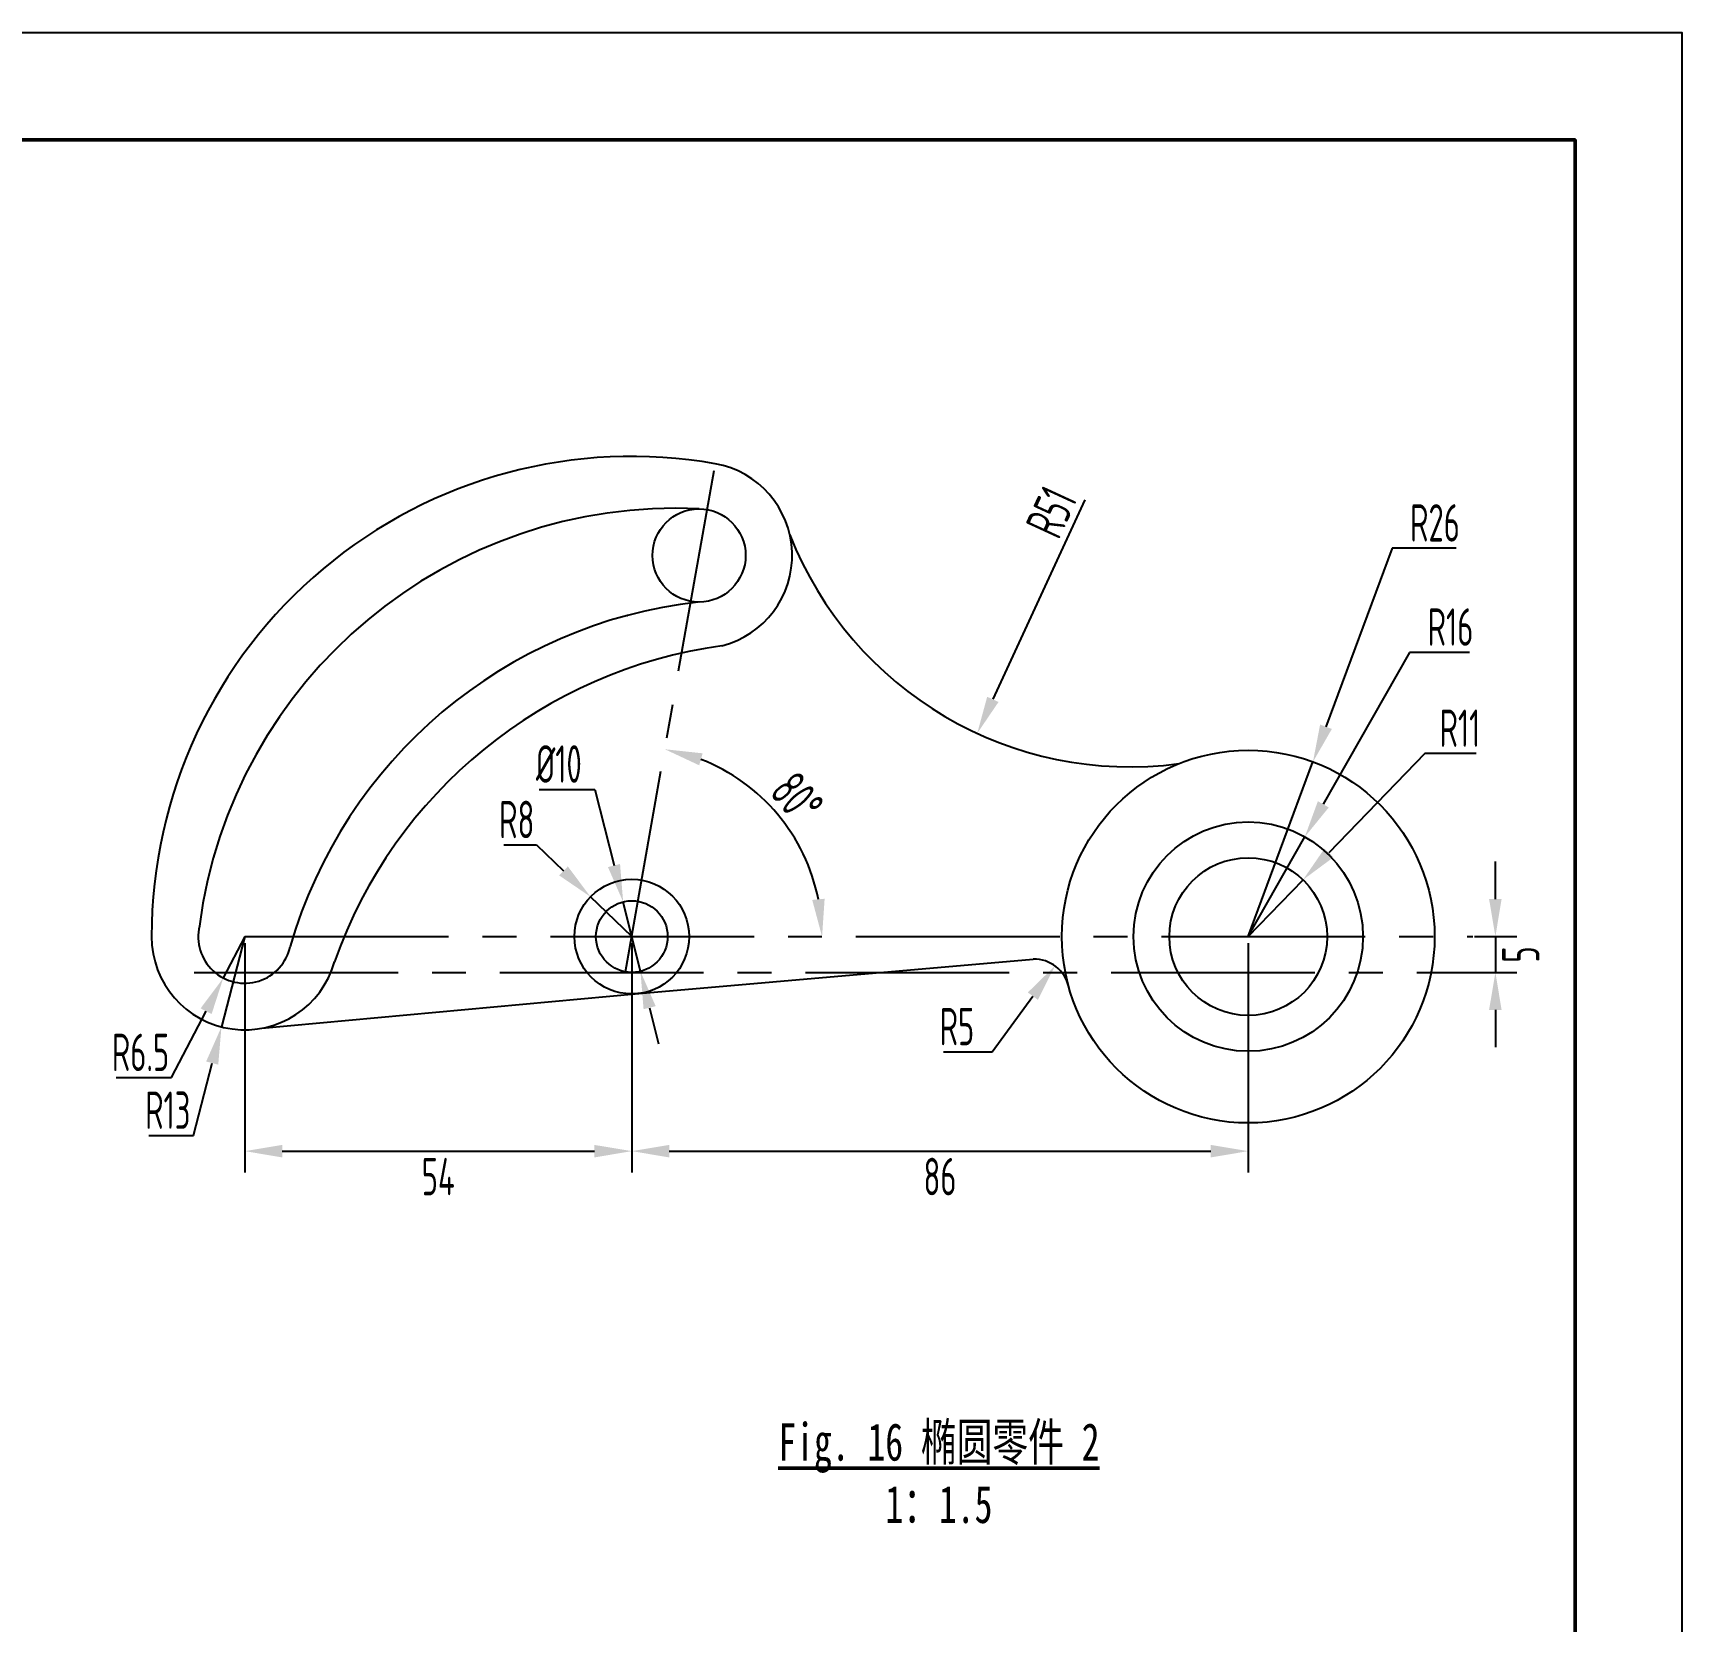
# Model space of a CAD drawing. Header units: millimetres. Extents: x 0 to 1320, y -350 to 297.
# Drawn here: x 1165.8 to 1320, y 148.5 to 297 of the extents above; entities that cross this region are included whole.
import ezdxf

# ---------------------------------------------------------------- set-up
doc = ezdxf.new("R2010")
doc.units = ezdxf.units.MM
doc.linetypes.add('CENTER2', pattern=[28.575, 19.05, -3.175, 3.175, -3.175])
doc.styles.add('fig', font='simfang.ttf', dxfattribs={"width": 0.7, "height": 3.5})
doc.styles.get("Standard").update_dxf_attribs({"font": 'gbenor.shx', "width": 0.7, "bigfont": 'gbcbig.shx'})
doc.dimstyles.new('r', dxfattribs={"dimtxt": 3.5, "dimasz": 3.5, "dimexe": 2, "dimexo": 0.625, "dimtad": 2, "dimtoh": 1, "dimtxsty": 'Standard', "dimcen": 0, "dimadec": 0, "dimazin": 0, "dimtfac": 1, "dimtmove": 0, "dimatfit": 3, "dimfxl": 1, "dimarcsym": 0})

# ---------------------------------------------------------------- blocks, each defined once
blk = doc.blocks.new('*D69')
at = {"color": 0, "lineweight": -2, "transparency": 16777216}
blk.add_line((1264.16, 253.35), (1255.56, 234.69), dxfattribs=at)
at = {"color": 0, "transparency": 16777216}
blk.add_solid([(1255.03, 234.93), (1256.09, 234.44), (1254.1, 231.51)], dxfattribs=at)
at = {"layer": 'Defpoints', "color": 0, "transparency": 16777216}
for p in [(1268.4, 262.56), (1254.1, 231.51)]:
    blk.add_point(p, dxfattribs=at)
at = {"color": 0, "transparency": 16777216, "insert": (1261.02, 252.2), "char_height": 3.5, "attachment_point": 5, "rotation": 65.2638}
blk.add_mtext('R51', dxfattribs=at)
blk = doc.blocks.new('*D70')
at = {"color": 0, "lineweight": -2, "transparency": 16777216}
for p, q in [((1295.95, 229.61), (1286.99, 220.32)), ((1300.76, 229.61), (1295.95, 229.61)), ((1279.44, 212.5), (1284.56, 217.81))]:
    blk.add_line(p, q, dxfattribs=at)
at = {"color": 0, "transparency": 16777216}
blk.add_solid([(1286.57, 220.73), (1287.41, 219.92), (1284.56, 217.81)], dxfattribs=at)
at = {"layer": 'Defpoints', "color": 0, "transparency": 16777216}
for p in [(1284.56, 217.81), (1279.44, 212.5)]:
    blk.add_point(p, dxfattribs=at)
at = {"color": 0, "transparency": 16777216, "insert": (1299.23, 231.99), "char_height": 3.5, "attachment_point": 5}
blk.add_mtext('R11', dxfattribs=at)
blk = doc.blocks.new('*D71')
at = {"color": 0, "lineweight": -2, "transparency": 16777216}
for p, q in [((1294.52, 239.07), (1286.46, 224.87)), ((1300.13, 239.07), (1294.52, 239.07)), ((1279.44, 212.5), (1284.73, 221.83))]:
    blk.add_line(p, q, dxfattribs=at)
at = {"color": 0, "transparency": 16777216}
blk.add_solid([(1285.95, 225.16), (1286.97, 224.58), (1284.73, 221.83)], dxfattribs=at)
at = {"layer": 'Defpoints', "color": 0, "transparency": 16777216}
for p in [(1284.73, 221.83), (1279.44, 212.5)]:
    blk.add_point(p, dxfattribs=at)
at = {"color": 0, "transparency": 16777216, "insert": (1298.35, 241.45), "char_height": 3.5, "attachment_point": 5}
blk.add_mtext('R16', dxfattribs=at)
blk = doc.blocks.new('*D72')
at = {"color": 0, "lineweight": -2, "transparency": 16777216}
for p, q in [((1292.89, 248.82), (1286.71, 232.12)), ((1298.89, 248.82), (1292.89, 248.82)), ((1279.44, 212.5), (1285.49, 228.84))]:
    blk.add_line(p, q, dxfattribs=at)
at = {"color": 0, "transparency": 16777216}
blk.add_solid([(1286.16, 232.33), (1287.26, 231.92), (1285.49, 228.84)], dxfattribs=at)
at = {"layer": 'Defpoints', "color": 0, "transparency": 16777216}
for p in [(1285.49, 228.84), (1279.44, 212.5)]:
    blk.add_point(p, dxfattribs=at)
at = {"color": 0, "transparency": 16777216, "insert": (1296.9, 251.19), "char_height": 3.5, "attachment_point": 5}
blk.add_mtext('R26', dxfattribs=at)
blk = doc.blocks.new('*D73')
at = {"color": 0, "lineweight": -2, "transparency": 16777216}
for p, q in [((1185.61, 212.5), (1183.6, 208.63)), ((1178.77, 199.31), (1181.99, 205.52)), ((1173.57, 199.31), (1178.77, 199.31))]:
    blk.add_line(p, q, dxfattribs=at)
at = {"color": 0, "transparency": 16777216}
blk.add_solid([(1181.48, 205.79), (1182.51, 205.26), (1183.6, 208.63)], dxfattribs=at)
at = {"layer": 'Defpoints', "color": 0, "transparency": 16777216}
for p in [(1185.61, 212.5), (1183.6, 208.63)]:
    blk.add_point(p, dxfattribs=at)
at = {"color": 0, "transparency": 16777216, "insert": (1175.86, 201.68), "char_height": 3.5, "attachment_point": 5}
blk.add_mtext('R6.5', dxfattribs=at)
blk = doc.blocks.new('*D74')
at = {"color": 0, "lineweight": -2, "transparency": 16777216}
for p, q in [((1185.61, 212.5), (1183.43, 204.06)), ((1180.82, 193.89), (1182.56, 200.67)), ((1176.64, 193.89), (1180.82, 193.89))]:
    blk.add_line(p, q, dxfattribs=at)
at = {"color": 0, "transparency": 16777216}
blk.add_solid([(1182, 200.82), (1183.13, 200.53), (1183.43, 204.06)], dxfattribs=at)
at = {"layer": 'Defpoints', "color": 0, "transparency": 16777216}
for p in [(1185.61, 212.5), (1183.43, 204.06)]:
    blk.add_point(p, dxfattribs=at)
at = {"color": 0, "transparency": 16777216, "insert": (1178.41, 196.27), "char_height": 3.5, "attachment_point": 5}
blk.add_mtext('R13', dxfattribs=at)
blk = doc.blocks.new('*D75')
at = {"color": 0, "lineweight": -2, "transparency": 16777216}
for p, q in [((1185.61, 211.88), (1185.61, 190.44)), ((1221.8, 211.88), (1221.8, 190.44)), ((1189.11, 192.44), (1218.3, 192.44))]:
    blk.add_line(p, q, dxfattribs=at)
at = {"color": 0, "transparency": 16777216}
for points in [[(1189.11, 193.02), (1189.11, 191.85), (1185.61, 192.44)], [(1218.3, 193.02), (1218.3, 191.85), (1221.8, 192.44)]]:
    blk.add_solid(points, dxfattribs=at)
at = {"layer": 'Defpoints', "color": 0, "transparency": 16777216}
for p in [(1185.61, 212.5), (1221.8, 212.5), (1221.8, 192.44)]:
    blk.add_point(p, dxfattribs=at)
at = {"color": 0, "transparency": 16777216, "insert": (1203.7, 190.06), "char_height": 3.5, "attachment_point": 5}
blk.add_mtext('54', dxfattribs=at)
blk = doc.blocks.new('*D76')
at = {"color": 0, "lineweight": -2, "transparency": 16777216}
for p, q in [((1221.8, 211.88), (1221.8, 190.44)), ((1279.44, 211.88), (1279.44, 190.44)), ((1225.3, 192.44), (1275.94, 192.44))]:
    blk.add_line(p, q, dxfattribs=at)
at = {"color": 0, "transparency": 16777216}
for points in [[(1225.3, 193.02), (1225.3, 191.85), (1221.8, 192.44)], [(1275.94, 193.02), (1275.94, 191.85), (1279.44, 192.44)]]:
    blk.add_solid(points, dxfattribs=at)
at = {"layer": 'Defpoints', "color": 0, "transparency": 16777216}
for p in [(1221.8, 212.5), (1279.44, 212.5), (1279.44, 192.44)]:
    blk.add_point(p, dxfattribs=at)
at = {"color": 0, "transparency": 16777216, "insert": (1250.62, 190.06), "char_height": 3.5, "attachment_point": 5}
blk.add_mtext('86', dxfattribs=at)
blk = doc.blocks.new('*D77')
at = {"color": 0, "lineweight": -2, "transparency": 16777216}
for p, q in [((1255.48, 201.72), (1259.3, 206.93)), ((1250.93, 201.72), (1255.48, 201.72))]:
    blk.add_line(p, q, dxfattribs=at)
at = {"color": 0, "transparency": 16777216}
blk.add_solid([(1258.83, 207.28), (1259.77, 206.59), (1261.37, 209.76)], dxfattribs=at)
at = {"layer": 'Defpoints', "color": 0, "transparency": 16777216}
for p in [(1261.37, 209.76), (1259.39, 207.05)]:
    blk.add_point(p, dxfattribs=at)
at = {"color": 0, "transparency": 16777216, "insert": (1252.2, 204.09), "char_height": 3.5, "attachment_point": 5}
blk.add_mtext('R5', dxfattribs=at)
blk = doc.blocks.new('*D78')
at = {"color": 0, "lineweight": -2, "transparency": 16777216}
blk.add_arc((1221.8, 212.5), 17.79, 11.2886, 68.7114, dxfattribs=at)
at = {"color": 0, "transparency": 16777216}
for points in [[(1228.1, 228.52), (1228.42, 229.64), (1224.89, 230.02)], [(1239.83, 216.04), (1238.67, 215.93), (1239.59, 212.5)]]:
    blk.add_solid(points, dxfattribs=at)
at = {"layer": 'Defpoints', "color": 0, "transparency": 16777216}
for p in [(1229.87, 258.28), (1237.7, 220.49), (1185.61, 212.5), (1300.44, 212.5), (1221.22, 209.2)]:
    blk.add_point(p, dxfattribs=at)
at = {"color": 0, "transparency": 16777216, "insert": (1237.25, 225.46), "char_height": 3.5, "attachment_point": 5, "rotation": 310}
blk.add_mtext('80°', dxfattribs=at)
blk = doc.blocks.new('*D79')
at = {"color": 0, "lineweight": -2, "transparency": 16777216}
for p, q in [((1302.55, 216.01), (1302.55, 219.51)), ((1300.59, 212.51), (1304.55, 212.51)), ((1302.55, 212.51), (1302.55, 209.15)), ((1300.59, 209.15), (1304.55, 209.15)), ((1302.55, 205.65), (1302.55, 202.15))]:
    blk.add_line(p, q, dxfattribs=at)
at = {"color": 0, "transparency": 16777216}
for points in [[(1301.96, 216.01), (1303.13, 216.01), (1302.55, 212.51)], [(1301.96, 205.65), (1303.13, 205.65), (1302.55, 209.15)]]:
    blk.add_solid(points, dxfattribs=at)
at = {"layer": 'Defpoints', "color": 0, "transparency": 16777216}
for p in [(1299.97, 212.51), (1299.97, 209.15), (1302.55, 209.15)]:
    blk.add_point(p, dxfattribs=at)
at = {"color": 0, "transparency": 16777216, "insert": (1304.92, 210.83), "char_height": 3.5, "attachment_point": 5, "rotation": 90}
blk.add_mtext('5', dxfattribs=at)
blk = doc.blocks.new('*D80')
at = {"color": 0, "lineweight": -2, "transparency": 16777216}
for p, q in [((1213.14, 226.27), (1218.35, 226.27)), ((1218.35, 226.27), (1220.14, 219.15)), ((1222.61, 209.25), (1220.99, 215.75)), ((1223.46, 205.85), (1224.31, 202.46))]:
    blk.add_line(p, q, dxfattribs=at)
at = {"color": 0, "transparency": 16777216}
for points in [[(1220.7, 219.29), (1219.57, 219), (1220.99, 215.75)], [(1224.03, 206), (1222.9, 205.71), (1222.61, 209.25)]]:
    blk.add_solid(points, dxfattribs=at)
at = {"layer": 'Defpoints', "color": 0, "transparency": 16777216}
for p in [(1220.99, 215.75), (1222.61, 209.25)]:
    blk.add_point(p, dxfattribs=at)
at = {"color": 0, "transparency": 16777216, "insert": (1214.98, 228.64), "char_height": 3.5, "attachment_point": 5}
blk.add_mtext('%%C10', dxfattribs=at)
blk = doc.blocks.new('*D81')
at = {"color": 0, "lineweight": -2, "transparency": 16777216}
for p, q in [((1209.82, 221.07), (1212.89, 221.07)), ((1212.89, 221.07), (1215.41, 218.64)), ((1221.8, 212.5), (1217.94, 216.22))]:
    blk.add_line(p, q, dxfattribs=at)
at = {"color": 0, "transparency": 16777216}
blk.add_solid([(1215.82, 219.06), (1215.01, 218.22), (1217.94, 216.22)], dxfattribs=at)
at = {"layer": 'Defpoints', "color": 0, "transparency": 16777216}
for p in [(1217.94, 216.22), (1221.8, 212.5)]:
    blk.add_point(p, dxfattribs=at)
at = {"color": 0, "transparency": 16777216, "insert": (1211.04, 223.45), "char_height": 3.5, "attachment_point": 5}
blk.add_mtext('R8', dxfattribs=at)

msp = doc.modelspace()

# ---------------------------------------------------------------- linework, layer by layer
at = {"color": 242, "linetype": 'CENTER2', "true_color": 0xcd2027}
for p, q in [((1221.218, 209.2), (1229.872, 258.277)), ((1185.607, 212.5), (1300.444, 212.5)), ((1180.893, 209.149), (1300.635, 209.149))]:
    msp.add_line(p, q, dxfattribs=at)
for p, q in [((1227.302, 243.701), (1227.302, 243.702)), ((1222.465, 207.18), (1259.34, 210.406)), ((1187.198, 203.933), (1222.465, 207.18))]:
    msp.add_line(p, q)
at = {"color": 1}
msp.add_lwpolyline([(900, 0), (1320, 0), (1320, 297), (900, 297), (900, 0)], dxfattribs=at)
at = {"lineweight": 50}
msp.add_lwpolyline([(910, 10), (1310, 10), (1310, 287), (910, 287), (910, 10)], dxfattribs=at)
for centre, radius in [((1228.085, 248.143), 4.357), ((1279.44, 212.5), 17.426), ((1279.44, 212.5), 10.724), ((1279.44, 212.5), 7.373), ((1221.8, 212.5), 5.362), ((1221.8, 212.5), 3.351)]:
    msp.add_circle(centre, radius)
for centre, radius, start, end in [((1221.8, 212.5), 44.906, 80, 180), ((1228.085, 248.143), 8.713, 284.10618, 80), ((1225.888, 207.648), 44.906, 87.19312, 172.52906), ((1268.401, 262.555), 34.182, 201.43322, 277.67806), ((1233.02, 199.162), 44.906, 96.41312, 163.937), ((1228.085, 248.143), 8.713, 220.00555, 220.03071), ((1236.344, 195.208), 44.906, 97.85326, 160.55944), ((1185.607, 212.5), 8.713, 39.77369, 39.8621), ((1185.607, 212.5), 4.357, 166.91515, 347.90926), ((1185.607, 212.5), 8.713, 180, 344.37932), ((1259.392, 207.055), 3.351, 12.87043, 90.88976)]:
    msp.add_arc(centre, radius, start, end)

# ---------------------------------------------------------------- texts
at = {"lineweight": 50, "insert": (1235.5, 167), "char_height": 3.5, "attachment_point": 1, "style": 'fig'}
msp.add_mtext('\\pxqc;{\\LFig. 16 椭圆零件 2\\P}1：1.5 ', dxfattribs=at)

# ---------------------------------------------------------------- dimensions: what is measured, and where the dimension line sits
for center, mpoint, text, picture, middle in [((1268.401, 262.555), (1254.098, 231.51), 'R51', '*D69', (1263.174, 251.209)), ((1279.44, 212.5), (1285.493, 228.841), 'R26', '*D72', (1296.898, 248.82)), ((1279.44, 212.5), (1284.733, 221.827), 'R16', '*D71', (1298.345, 239.072)), ((1279.44, 212.5), (1284.56, 217.805), 'R11', '*D70', (1299.233, 229.611)), ((1259.392, 207.055), (1261.375, 209.757), 'R5', '*D77', (1252.197, 201.719))]:
    dim = msp.add_radius_dim(center=center, mpoint=mpoint, text=text, dimstyle='r')
    dim.commit()
    dim.dimension.update_dxf_attribs({"geometry": picture, "text_midpoint": middle, "dimtype": 164})
dim = msp.add_angular_dim_2l(base=(1237.701, 220.486), line1=((1221.218, 209.2), (1229.872, 258.277)), line2=((1185.607, 212.5), (1300.444, 212.5)), dimstyle='r')
dim.commit()
dim.dimension.update_dxf_attribs({"geometry": '*D78', "text_midpoint": (1237.25, 225.464)})
dim = msp.add_diameter_dim_2p(p1=(1222.614, 209.249), p2=(1220.986, 215.751), text='%%C10', dimstyle='r')
dim.commit()
dim.dimension.update_dxf_attribs({"geometry": '*D80', "text_midpoint": (1214.976, 226.267), "dimtype": 163})
for center, mpoint, text, picture, middle in [((1221.8, 212.5), (1217.936, 216.217), 'R8', '*D81', (1211.041, 223.445)), ((1185.607, 212.5), (1183.603, 208.632), 'R6.5', '*D73', (1175.86, 201.684)), ((1185.607, 212.5), (1183.435, 204.062), 'R13', '*D74', (1178.414, 196.269))]:
    dim = msp.add_radius_dim(center=center, mpoint=mpoint, text=text, dimstyle='r')
    dim.commit()
    dim.dimension.update_dxf_attribs({"geometry": picture, "text_midpoint": middle})
dim = msp.add_linear_dim(base=(1302.546, 209.149), p1=(1299.966, 212.505), p2=(1299.966, 209.149), angle=90, text='5', dimstyle='r')
dim.commit()
dim.dimension.update_dxf_attribs({"geometry": '*D79', "text_midpoint": (1304.921, 210.827)})
for base, p1, p2, text, picture, middle in [((1221.8, 192.437), (1185.607, 212.5), (1221.8, 212.5), '54', '*D75', (1203.704, 190.062)), ((1279.44, 192.437), (1221.8, 212.5), (1279.44, 212.5), '86', '*D76', (1250.62, 190.062))]:
    dim = msp.add_linear_dim(base=base, p1=p1, p2=p2, text=text, dimstyle='r')
    dim.commit()
    dim.dimension.update_dxf_attribs({"geometry": picture, "text_midpoint": middle})

doc.saveas('drawing.dxf')
